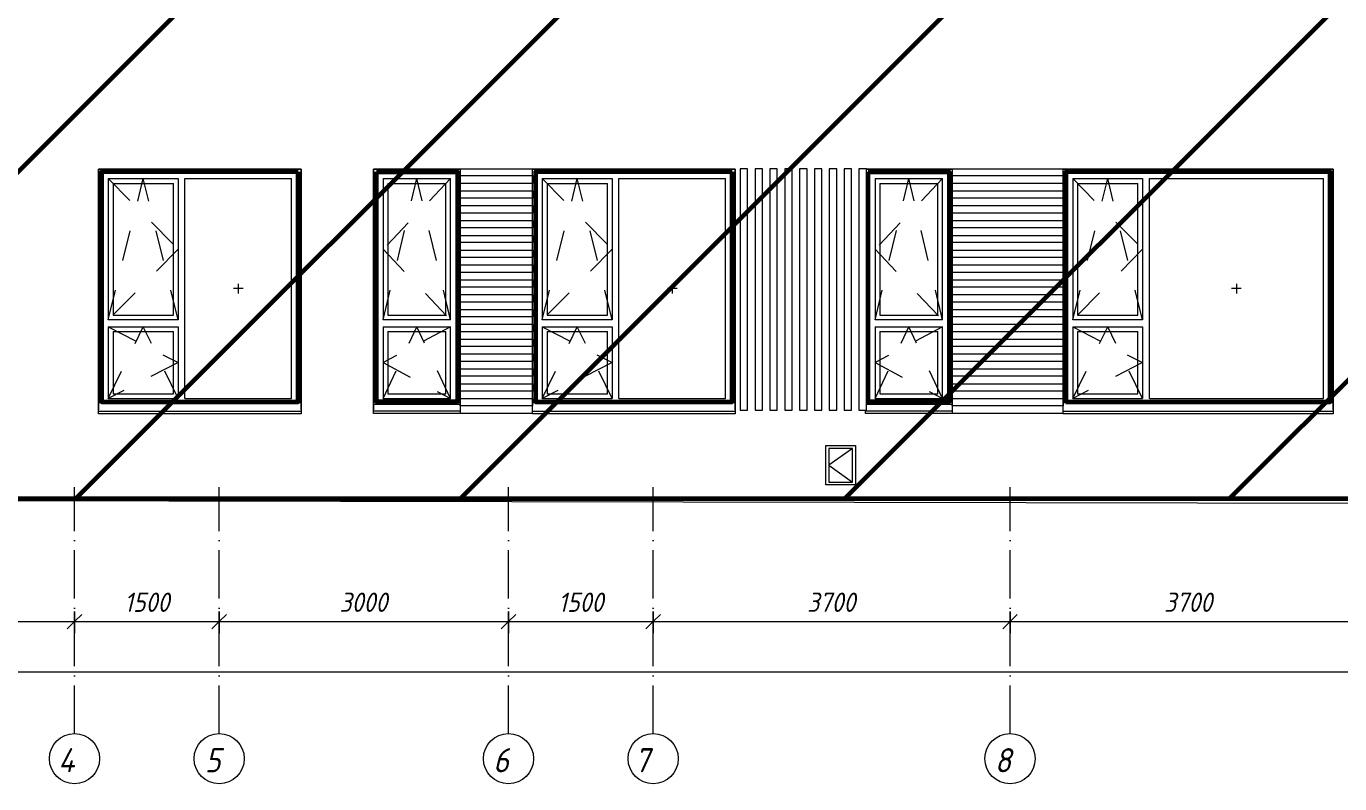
# Model space of a CAD drawing. Header units: millimetres. Extents: x 3914 to 443608, y -156176 to 78197.
# Drawn here: x 51204 to 64822, y -3074 to 4780 of the extents above; entities that cross this region are included whole.
import ezdxf

# ---------------------------------------------------------------- set-up
doc = ezdxf.new("R2010")
doc.units = ezdxf.units.MM
doc.linetypes.add('50_200_ШТРИХ_1Т_ш5_п1_п1_', pattern=[700, 500, -100, 0, -100])
doc.linetypes.add('Штрих', pattern=[635, 317.5, -317.5])
for name, color, linetype, lineweight in [('0) клиннинг', 90, 'Continuous', 60), ('1) Откосы', 102, 'Continuous', 60), ('A-ANNO-DIMS', 7, 'Continuous', 9), ('A-DETL-THIN', 7, 'Continuous', 9), ('A-GLAZ', 7, 'Continuous', 9), ('A-GLAZ-1', 7, 'Continuous', 5), ('A-GLAZ-2', 7, 'Штрих', 5), ('A-WALL', 7, 'Continuous', 5), ('I-WALL', 7, 'Continuous', 5), ('Оси', 7, 'Continuous', 9), ('Оси-1', 7, '50_200_ШТРИХ_1Т_ш5_п1_п1_', 9)]:
    doc.layers.add(name, color=color, linetype=linetype, lineweight=lineweight)
doc.styles.add('ISOCPEUR_I_2', font='isocpeui.ttf', dxfattribs={"width": 0.9, "height": 250})
doc.styles.add('ISOCPEUR_I_3', font='isocpeui.ttf', dxfattribs={"width": 0.9, "height": 200})

msp = doc.modelspace()

# ---------------------------------------------------------------- hatches: boundary and pattern name
at = {"layer": '0) клиннинг'}
h = msp.add_hatch(dxfattribs=at)
h.set_pattern_fill('ANSI31', color=256, scale=888)
h.paths.add_polyline_path([(164523.7, 13930), (38834, 13930), (38834, -116.1), (164523.7, -116.1)])

# ---------------------------------------------------------------- linework, layer by layer
msp.add_lwpolyline([(38834, -116.1), (164523.7, -116.1), (164523.7, 13930), (38834, 13930)], close=True, dxfattribs=at)
at = {"layer": '1) Откосы'}
for points in [[(54023.7, 3270), (51983.7, 3270), (51983.7, 885), (54023.7, 885)], [(54833.7, 3270), (55673.7, 3270), (55673.7, 885), (54833.7, 885)], [(58523.7, 3270), (56483.7, 3270), (56483.7, 885), (58523.7, 885)], [(59933.7, 3270), (60773.7, 3270), (60773.7, 885), (59933.7, 885)], [(61983.7, 885), (64723.7, 885), (64723.7, 3270), (61983.7, 3270)]]:
    msp.add_lwpolyline(points, close=True, dxfattribs=at)
at = {"layer": 'A-ANNO-DIMS'}
for p, q in [((51703.7, -1287), (51703.7, -1513.1)), ((51703.7, -1393.1), (51703.7, -1287)), ((51703.7, -1287), (51703.7, -1513.1)), ((51703.7, -1393.1), (51703.7, -1287)), ((53203.7, -1287), (53203.7, -1513.1)), ((53203.7, -1393.1), (53203.7, -1287)), ((53203.7, -1287), (53203.7, -1513.1)), ((53203.7, -1393.1), (53203.7, -1287)), ((56203.7, -1287), (56203.7, -1513.1)), ((56203.7, -1393.1), (56203.7, -1287)), ((56203.7, -1287), (56203.7, -1513.1)), ((56203.7, -1393.1), (56203.7, -1287)), ((57703.7, -1287), (57703.7, -1513.1)), ((57703.7, -1393.1), (57703.7, -1287)), ((57703.7, -1287), (57703.7, -1513.1)), ((57703.7, -1393.1), (57703.7, -1287)), ((61403.7, -1287), (61403.7, -1513.1)), ((61403.7, -1393.1), (61403.7, -1287)), ((61403.7, -1287), (61403.7, -1513.1)), ((61403.7, -1393.1), (61403.7, -1287)), ((47203.7, -1393.1), (51703.7, -1393.1)), ((51703.7, -1393.1), (53203.7, -1393.1)), ((53203.7, -1393.1), (56203.7, -1393.1)), ((56203.7, -1393.1), (57703.7, -1393.1)), ((57703.7, -1393.1), (61403.7, -1393.1)), ((61403.7, -1393.1), (65103.7, -1393.1)), ((39183.7, -1912.7), (164323.7, -1912.7))]:
    msp.add_line(p, q, dxfattribs=at)
at = {"layer": 'A-ANNO-DIMS', "lineweight": 20}
for p, q in [((51703.7, -1393.1), (51778.7, -1318.1)), ((51703.7, -1393.1), (51778.7, -1318.1)), ((53203.7, -1393.1), (53278.7, -1318.1)), ((53203.7, -1393.1), (53278.7, -1318.1)), ((56203.7, -1393.1), (56278.7, -1318.1)), ((56203.7, -1393.1), (56278.7, -1318.1)), ((57703.7, -1393.1), (57778.7, -1318.1)), ((57703.7, -1393.1), (57778.7, -1318.1)), ((61403.7, -1393.1), (61478.7, -1318.1)), ((61403.7, -1393.1), (61478.7, -1318.1)), ((51703.7, -1393.1), (51628.7, -1468.1)), ((51703.7, -1393.1), (51628.7, -1468.1)), ((53203.7, -1393.1), (53128.7, -1468.1)), ((53203.7, -1393.1), (53128.7, -1468.1)), ((56203.7, -1393.1), (56128.7, -1468.1)), ((56203.7, -1393.1), (56128.7, -1468.1)), ((57703.7, -1393.1), (57628.7, -1468.1)), ((57703.7, -1393.1), (57628.7, -1468.1)), ((61403.7, -1393.1), (61328.7, -1468.1)), ((61403.7, -1393.1), (61328.7, -1468.1))]:
    msp.add_line(p, q, dxfattribs=at)
at = {"layer": 'A-DETL-THIN'}
msp.add_line((115068.1, -265.1), (35943.7, -110.4), dxfattribs=at)
at = {"layer": 'A-GLAZ'}
for p, q in [((59493.7, 23.8), (59493.7, 431.8)), ((59493.7, 431.8), (59801.7, 431.8)), ((59801.7, 431.8), (59801.7, 23.8)), ((59771.7, 401.8), (59523.7, 227.8)), ((59523.7, 401.8), (59523.7, 53.8)), ((59771.7, 401.8), (59523.7, 401.8)), ((59771.7, 53.8), (59771.7, 401.8)), ((59523.7, 227.8), (59771.7, 53.8)), ((59801.7, 23.8), (59493.7, 23.8)), ((59523.7, 53.8), (59771.7, 53.8))]:
    msp.add_line(p, q, dxfattribs=at)
at = {"layer": 'A-GLAZ-1'}
for p, q in [((51953.7, 3300), (51953.7, 802.5)), ((54053.7, 3300), (51953.7, 3300)), ((51983.7, 885), (51983.7, 3270)), ((51983.7, 3270), (54023.7, 3270)), ((54023.7, 3270), (54023.7, 885)), ((54053.7, 802.5), (54053.7, 3300)), ((54803.7, 3300), (54803.7, 802.5)), ((55703.7, 3300), (54803.7, 3300)), ((54833.7, 885), (54833.7, 3270)), ((54833.7, 3270), (55673.7, 3270)), ((55673.7, 3270), (55673.7, 885)), ((58553.7, 3300), (56453.7, 3300)), ((56483.7, 885), (56483.7, 3270)), ((56483.7, 3270), (58523.7, 3270)), ((58523.7, 3270), (58523.7, 885)), ((58553.7, 802.5), (58553.7, 3300)), ((60803.7, 3300), (59914.7, 3300)), ((59933.7, 885), (59933.7, 3270)), ((59933.7, 3270), (60773.7, 3270)), ((60773.7, 3270), (60773.7, 885)), ((64753.7, 3300), (61953.7, 3300)), ((61983.7, 885), (61983.7, 3270)), ((61983.7, 3270), (64723.7, 3270)), ((64723.7, 3270), (64723.7, 885)), ((64753.7, 802.5), (64753.7, 3300)), ((52053.7, 3200), (52053.7, 1735)), ((52053.7, 3200), (52778.7, 3200)), ((52103.7, 3150), (52103.7, 1785)), ((52103.7, 3150), (52728.7, 3150)), ((52728.7, 1785), (52728.7, 3150)), ((52778.7, 3200), (52778.7, 1735)), ((52848.7, 920), (52848.7, 3200)), ((52848.7, 3200), (53953.7, 3200)), ((53953.7, 920), (53953.7, 3200)), ((54903.7, 3200), (54903.7, 1735)), ((54903.7, 3200), (55603.7, 3200)), ((54953.7, 3150), (54953.7, 1785)), ((54953.7, 3150), (55553.7, 3150)), ((55553.7, 1785), (55553.7, 3150)), ((55603.7, 1735), (55603.7, 3200)), ((55703.7, 3151.1), (55703.7, 3231)), ((56453.7, 3231), (56453.7, 3151.1)), ((56553.7, 3200), (56553.7, 1735)), ((56553.7, 3200), (57278.7, 3200)), ((56603.7, 3150), (56603.7, 1785)), ((56603.7, 3150), (57228.7, 3150)), ((57228.7, 1785), (57228.7, 3150)), ((57278.7, 3200), (57278.7, 1735)), ((57348.7, 920), (57348.7, 3200)), ((57348.7, 3200), (58453.7, 3200)), ((58453.7, 920), (58453.7, 3200)), ((60003.7, 3200), (60003.7, 1735)), ((60003.7, 3200), (60703.7, 3200)), ((60053.7, 3150), (60053.7, 1785)), ((60053.7, 3150), (60653.7, 3150)), ((60653.7, 1785), (60653.7, 3150)), ((60703.7, 1735), (60703.7, 3200)), ((60803.7, 3151.1), (60803.7, 3231)), ((61953.7, 3231), (61953.7, 3151.1)), ((62053.7, 3200), (62053.7, 1735)), ((62053.7, 3200), (62778.7, 3200)), ((62103.7, 3150), (62103.7, 1785)), ((62103.7, 3150), (62728.7, 3150)), ((62728.7, 1785), (62728.7, 3150)), ((62778.7, 3200), (62778.7, 1735)), ((62848.7, 920), (62848.7, 3200)), ((62848.7, 3200), (64653.7, 3200)), ((64653.7, 920), (64653.7, 3200)), ((55703.7, 2997.1), (55703.7, 3074.1)), ((56453.7, 3074.1), (56453.7, 2997.1)), ((60803.7, 2997.1), (60803.7, 3074.1)), ((61953.7, 3074.1), (61953.7, 2997.1)), ((55703.7, 2843.1), (55703.7, 2920.1)), ((56453.7, 2920.1), (56453.7, 2843.1)), ((60803.7, 2843.1), (60803.7, 2920.1)), ((61953.7, 2920.1), (61953.7, 2843.1)), ((55703.7, 2689.1), (55703.7, 2766.1)), ((56453.7, 2766.1), (56453.7, 2689.1)), ((60803.7, 2689.1), (60803.7, 2766.1)), ((61953.7, 2766.1), (61953.7, 2689.1)), ((55703.7, 2537.1), (55703.7, 2612.1)), ((56453.7, 2612.1), (56453.7, 2537.1)), ((60803.7, 2537.1), (60803.7, 2612.1)), ((61953.7, 2612.1), (61953.7, 2537.1)), ((55703.7, 2383.1), (55703.7, 2460.1)), ((56453.7, 2460.1), (56453.7, 2383.1)), ((60803.7, 2383.1), (60803.7, 2460.1)), ((61953.7, 2460.1), (61953.7, 2383.1)), ((55703.7, 2228.5), (55703.7, 2306.1)), ((56453.7, 2306.1), (56453.7, 2228.5)), ((60803.7, 2228.5), (60803.7, 2306.1)), ((61953.7, 2306.1), (61953.7, 2228.5)), ((53451.2, 2060), (53351.2, 2060)), ((53401.2, 2110), (53401.2, 2010)), ((55703.7, 2075.1), (55703.7, 2151.5)), ((56453.7, 2151.5), (56453.7, 2075.1)), ((57951.2, 2060), (57851.2, 2060)), ((57901.2, 2110), (57901.2, 2010)), ((60803.7, 2075.1), (60803.7, 2151.5)), ((61953.7, 2151.5), (61953.7, 2075.1)), ((63801.2, 2060), (63701.2, 2060)), ((63751.2, 2110), (63751.2, 2010)), ((55703.7, 1920.9), (55703.7, 1998.1)), ((56453.7, 1998.1), (56453.7, 1920.9)), ((60803.7, 1920.9), (60803.7, 1998.1)), ((61953.7, 1998.1), (61953.7, 1920.9)), ((52103.7, 1785), (52728.7, 1785)), ((54953.7, 1785), (55553.7, 1785)), ((55703.7, 1766.9), (55703.7, 1843.9)), ((56453.7, 1843.9), (56453.7, 1766.9)), ((56603.7, 1785), (57228.7, 1785)), ((60053.7, 1785), (60653.7, 1785)), ((60803.7, 1766.9), (60803.7, 1843.9)), ((61953.7, 1843.9), (61953.7, 1766.9)), ((62103.7, 1785), (62728.7, 1785)), ((52778.7, 1735), (52053.7, 1735)), ((52053.7, 1665), (52053.7, 920)), ((52053.7, 1665), (52778.7, 1665)), ((52778.7, 1665), (52778.7, 920)), ((55603.7, 1735), (54903.7, 1735)), ((54903.7, 1665), (54903.7, 920)), ((54903.7, 1665), (55603.7, 1665)), ((55603.7, 920), (55603.7, 1665)), ((55703.7, 1612.8), (55703.7, 1689.9)), ((56453.7, 1689.9), (56453.7, 1612.8)), ((57278.7, 1735), (56553.7, 1735)), ((56553.7, 1665), (56553.7, 920)), ((56553.7, 1665), (57278.7, 1665)), ((57278.7, 1665), (57278.7, 920)), ((60703.7, 1735), (60003.7, 1735)), ((60003.7, 1665), (60003.7, 920)), ((60003.7, 1665), (60703.7, 1665)), ((60703.7, 920), (60703.7, 1665)), ((60803.7, 1612.8), (60803.7, 1689.9)), ((61953.7, 1689.9), (61953.7, 1612.8)), ((62778.7, 1735), (62053.7, 1735)), ((62053.7, 1665), (62053.7, 920)), ((62053.7, 1665), (62778.7, 1665)), ((62778.7, 1665), (62778.7, 920)), ((52103.7, 1615), (52103.7, 970)), ((52103.7, 1615), (52728.7, 1615)), ((52728.7, 970), (52728.7, 1615)), ((54953.7, 1615), (54953.7, 970)), ((54953.7, 1615), (55553.7, 1615)), ((55553.7, 970), (55553.7, 1615)), ((55703.7, 1459), (55703.7, 1535.8)), ((56453.7, 1535.8), (56453.7, 1459)), ((56603.7, 1615), (56603.7, 970)), ((56603.7, 1615), (57228.7, 1615)), ((57228.7, 970), (57228.7, 1615)), ((60053.7, 1615), (60053.7, 970)), ((60053.7, 1615), (60653.7, 1615)), ((60653.7, 970), (60653.7, 1615)), ((60803.7, 1459), (60803.7, 1535.8)), ((61953.7, 1535.8), (61953.7, 1459)), ((62103.7, 1615), (62103.7, 970)), ((62103.7, 1615), (62728.7, 1615)), ((62728.7, 970), (62728.7, 1615)), ((55703.7, 1305.5), (55703.7, 1382)), ((56453.7, 1382), (56453.7, 1305.5)), ((60803.7, 1305.5), (60803.7, 1382)), ((61953.7, 1382), (61953.7, 1305.5)), ((55703.7, 1151), (55703.7, 1228.5)), ((56453.7, 1228.5), (56453.7, 1151)), ((60803.7, 1151), (60803.7, 1228.5)), ((61953.7, 1228.5), (61953.7, 1151)), ((52103.7, 970), (52728.7, 970)), ((54953.7, 970), (55553.7, 970)), ((55703.7, 997.1), (55703.7, 1074)), ((56453.7, 1074), (56453.7, 997.1)), ((56603.7, 970), (57228.7, 970)), ((60053.7, 970), (60653.7, 970)), ((60803.7, 997.1), (60803.7, 1074)), ((61953.7, 1074), (61953.7, 997.1)), ((62103.7, 970), (62728.7, 970)), ((54053.7, 885), (51953.7, 885)), ((54053.7, 875), (51953.7, 875)), ((52053.7, 920), (52778.7, 920)), ((52848.7, 920), (53953.7, 920)), ((55703.7, 885), (54803.7, 885)), ((55703.7, 860), (54803.7, 860)), ((54903.7, 920), (55603.7, 920)), ((55703.7, 844.4), (55703.7, 920.1)), ((56453.7, 920.1), (56453.7, 844.4)), ((58553.7, 885), (56453.7, 885)), ((58553.7, 875), (56453.7, 875)), ((56553.7, 920), (57278.7, 920)), ((57348.7, 920), (58453.7, 920)), ((60803.7, 885), (59914.7, 885)), ((60803.7, 860), (59914.7, 860)), ((60003.7, 920), (60703.7, 920)), ((60803.7, 844.4), (60803.7, 920.1)), ((61953.7, 920.1), (61953.7, 844.4)), ((64753.7, 885), (61953.7, 885)), ((64753.7, 875), (61953.7, 875)), ((62053.7, 920), (62778.7, 920)), ((62848.7, 920), (64653.7, 920)), ((51953.7, 788), (51953.7, 802.5)), ((51953.7, 763), (51953.7, 788)), ((51953.7, 788), (54053.7, 788)), ((54053.7, 763), (51953.7, 763)), ((54053.7, 802.5), (54053.7, 788)), ((54053.7, 788), (54053.7, 763)), ((54803.7, 791), (54803.7, 802.5)), ((54803.7, 766), (54803.7, 791)), ((54803.7, 791), (55703.7, 791)), ((55703.7, 766), (54803.7, 766)), ((55703.7, 795.6), (55703.7, 791)), ((55703.7, 791), (55703.7, 766)), ((56453.7, 788), (56453.7, 793.8)), ((56453.7, 763), (56453.7, 788)), ((56453.7, 788), (58553.7, 788)), ((58553.7, 763), (56453.7, 763)), ((58553.7, 802.5), (58553.7, 788)), ((58553.7, 788), (58553.7, 763)), ((59903.7, 791), (59903.7, 800)), ((59903.7, 766), (59903.7, 791)), ((59903.7, 791), (60803.7, 791)), ((60803.7, 766), (59903.7, 766)), ((60803.7, 795.6), (60803.7, 791)), ((60803.7, 791), (60803.7, 766)), ((61953.7, 788), (61953.7, 793.8)), ((61953.7, 763), (61953.7, 788)), ((61953.7, 788), (64753.7, 788)), ((64753.7, 763), (61953.7, 763)), ((64753.7, 802.5), (64753.7, 788)), ((64753.7, 788), (64753.7, 763))]:
    msp.add_line(p, q, dxfattribs=at)
at = {"layer": 'A-GLAZ-2'}
for p, q in [((52053.7, 1735), (52416.2, 3200)), ((52053.7, 3200), (52778.7, 2467.5)), ((52778.7, 1735), (52416.2, 3200)), ((54903.7, 1735), (55253.7, 3200)), ((55603.7, 3200), (54903.7, 2467.5)), ((55603.7, 1735), (55253.7, 3200)), ((56553.7, 1735), (56916.2, 3200)), ((56553.7, 3200), (57278.7, 2467.5)), ((57278.7, 1735), (56916.2, 3200)), ((60003.7, 1735), (60353.7, 3200)), ((60703.7, 3200), (60003.7, 2467.5)), ((60703.7, 1735), (60353.7, 3200)), ((62053.7, 1735), (62416.2, 3200)), ((62053.7, 3200), (62778.7, 2467.5)), ((62778.7, 1735), (62416.2, 3200)), ((52778.7, 2467.5), (52053.7, 1735)), ((54903.7, 2467.5), (55603.7, 1735)), ((57278.7, 2467.5), (56553.7, 1735)), ((60003.7, 2467.5), (60703.7, 1735)), ((62778.7, 2467.5), (62053.7, 1735)), ((52053.7, 920), (52416.2, 1665)), ((52053.7, 1665), (52778.7, 1292.5)), ((52778.7, 920), (52416.2, 1665)), ((54903.7, 920), (55253.7, 1665)), ((55603.7, 1665), (54903.7, 1292.5)), ((55603.7, 920), (55253.7, 1665)), ((56553.7, 920), (56916.2, 1665)), ((56553.7, 1665), (57278.7, 1292.5)), ((57278.7, 920), (56916.2, 1665)), ((60003.7, 920), (60353.7, 1665)), ((60703.7, 1665), (60003.7, 1292.5)), ((60703.7, 920), (60353.7, 1665)), ((62053.7, 920), (62416.2, 1665)), ((62053.7, 1665), (62778.7, 1292.5)), ((62778.7, 920), (62416.2, 1665)), ((52778.7, 1292.5), (52053.7, 920)), ((54903.7, 1292.5), (55603.7, 920)), ((57278.7, 1292.5), (56553.7, 920)), ((60003.7, 1292.5), (60703.7, 920)), ((62778.7, 1292.5), (62053.7, 920))]:
    msp.add_line(p, q, dxfattribs=at)
at = {"layer": 'A-WALL'}
for p, q in [((51953.7, 3300), (54053.7, 3300)), ((51953.7, 802.5), (51953.7, 3300)), ((54053.7, 3300), (54053.7, 802.5)), ((54803.7, 802.5), (54803.7, 3300)), ((54803.7, 3300), (55703.7, 3300)), ((56453.7, 3300), (58553.7, 3300)), ((58553.7, 3300), (58553.7, 802.5)), ((59914.7, 3300), (60803.7, 3300)), ((61953.7, 3300), (64753.7, 3300)), ((64753.7, 3300), (64753.7, 802.5)), ((55703.7, 3231), (55703.7, 3151.1)), ((56453.7, 3151.1), (56453.7, 3231)), ((60803.7, 3231), (60803.7, 3151.1)), ((61953.7, 3151.1), (61953.7, 3231)), ((55703.7, 3074.1), (55703.7, 2997.1)), ((56453.7, 2997.1), (56453.7, 3074.1)), ((60803.7, 3074.1), (60803.7, 2997.1)), ((61953.7, 2997.1), (61953.7, 3074.1)), ((55703.7, 2920.1), (55703.7, 2843.1)), ((56453.7, 2843.1), (56453.7, 2920.1)), ((60803.7, 2920.1), (60803.7, 2843.1)), ((61953.7, 2843.1), (61953.7, 2920.1)), ((55703.7, 2766.1), (55703.7, 2689.1)), ((56453.7, 2689.1), (56453.7, 2766.1)), ((60803.7, 2766.1), (60803.7, 2689.1)), ((61953.7, 2689.1), (61953.7, 2766.1)), ((55703.7, 2612.1), (55703.7, 2537.1)), ((56453.7, 2537.1), (56453.7, 2612.1)), ((60803.7, 2612.1), (60803.7, 2537.1)), ((61953.7, 2537.1), (61953.7, 2612.1)), ((55703.7, 2460.1), (55703.7, 2383.1)), ((56453.7, 2383.1), (56453.7, 2460.1)), ((60803.7, 2460.1), (60803.7, 2383.1)), ((61953.7, 2383.1), (61953.7, 2460.1)), ((55703.7, 2306.1), (55703.7, 2228.5)), ((56453.7, 2228.5), (56453.7, 2306.1)), ((60803.7, 2306.1), (60803.7, 2228.5)), ((61953.7, 2228.5), (61953.7, 2306.1)), ((55703.7, 2151.5), (55703.7, 2075.1)), ((56453.7, 2075.1), (56453.7, 2151.5)), ((60803.7, 2151.5), (60803.7, 2075.1)), ((61953.7, 2075.1), (61953.7, 2151.5)), ((55703.7, 1998.1), (55703.7, 1920.9)), ((56453.7, 1920.9), (56453.7, 1998.1)), ((60803.7, 1998.1), (60803.7, 1920.9)), ((61953.7, 1920.9), (61953.7, 1998.1)), ((55703.7, 1843.9), (55703.7, 1766.9)), ((56453.7, 1766.9), (56453.7, 1843.9)), ((60803.7, 1843.9), (60803.7, 1766.9)), ((61953.7, 1766.9), (61953.7, 1843.9)), ((55703.7, 1689.9), (55703.7, 1612.8)), ((56453.7, 1612.8), (56453.7, 1689.9)), ((60803.7, 1689.9), (60803.7, 1612.8)), ((61953.7, 1612.8), (61953.7, 1689.9)), ((55703.7, 1535.8), (55703.7, 1459)), ((56453.7, 1459), (56453.7, 1535.8)), ((60803.7, 1535.8), (60803.7, 1459)), ((61953.7, 1459), (61953.7, 1535.8)), ((55703.7, 1382), (55703.7, 1305.5)), ((56453.7, 1305.5), (56453.7, 1382)), ((60803.7, 1382), (60803.7, 1305.5)), ((61953.7, 1305.5), (61953.7, 1382)), ((55703.7, 1228.5), (55703.7, 1151)), ((56453.7, 1151), (56453.7, 1228.5)), ((60803.7, 1228.5), (60803.7, 1151)), ((61953.7, 1151), (61953.7, 1228.5)), ((55703.7, 1074), (55703.7, 997.1)), ((56453.7, 997.1), (56453.7, 1074)), ((60803.7, 1074), (60803.7, 997.1)), ((61953.7, 997.1), (61953.7, 1074)), ((55703.7, 920.1), (55703.7, 844.4)), ((56453.7, 844.4), (56453.7, 920.1)), ((60803.7, 920.1), (60803.7, 844.4)), ((61953.7, 844.4), (61953.7, 920.1))]:
    msp.add_line(p, q, dxfattribs=at)
at = {"layer": 'I-WALL'}
for p, q in [((56453.7, 3300), (55703.7, 3300)), ((55703.7, 3300), (55703.7, 3231)), ((56453.7, 3231), (56453.7, 3300)), ((58682.7, 3301), (58605.7, 3301)), ((58605.7, 3301), (58605.7, 800)), ((58682.7, 800), (58682.7, 3301)), ((58836.7, 3301), (58759.7, 3301)), ((58759.7, 3301), (58759.7, 800)), ((58836.7, 800), (58836.7, 3301)), ((58990.7, 3301), (58913.7, 3301)), ((58913.7, 3301), (58913.7, 800)), ((58990.7, 800), (58990.7, 3301)), ((59144.7, 3301), (59067.7, 3301)), ((59067.7, 3301), (59067.7, 800)), ((59144.7, 800), (59144.7, 3301)), ((59298.7, 3301), (59221.7, 3301)), ((59221.7, 3301), (59221.7, 800)), ((59298.7, 800), (59298.7, 3301)), ((59452.7, 3301), (59375.7, 3301)), ((59375.7, 3301), (59375.7, 800)), ((59452.7, 800), (59452.7, 3301)), ((59606.7, 3301), (59529.7, 3301)), ((59529.7, 3301), (59529.7, 800)), ((59606.7, 800), (59606.7, 3301)), ((59760.7, 3301), (59683.7, 3301)), ((59683.7, 3301), (59683.7, 800)), ((59760.7, 800), (59760.7, 3301)), ((59914.7, 3301), (59837.7, 3301)), ((59837.7, 3301), (59837.7, 800)), ((59914.7, 800), (59914.7, 3301)), ((61953.7, 3300), (60803.7, 3300)), ((60803.7, 3300), (60803.7, 3231)), ((61953.7, 3231), (61953.7, 3300)), ((55703.7, 3231), (56453.7, 3231)), ((56453.7, 3151.1), (55703.7, 3151.1)), ((55703.7, 3151.1), (55703.7, 3074.1)), ((56453.7, 3074.1), (56453.7, 3151.1)), ((60803.7, 3231), (61953.7, 3231)), ((61953.7, 3151.1), (60803.7, 3151.1)), ((60803.7, 3151.1), (60803.7, 3074.1)), ((61953.7, 3074.1), (61953.7, 3151.1)), ((55703.7, 3074.1), (56453.7, 3074.1)), ((56453.7, 2997.1), (55703.7, 2997.1)), ((55703.7, 2997.1), (55703.7, 2920.1)), ((56453.7, 2920.1), (56453.7, 2997.1)), ((60803.7, 3074.1), (61953.7, 3074.1)), ((61953.7, 2997.1), (60803.7, 2997.1)), ((60803.7, 2997.1), (60803.7, 2920.1)), ((61953.7, 2920.1), (61953.7, 2997.1)), ((55703.7, 2920.1), (56453.7, 2920.1)), ((60803.7, 2920.1), (61953.7, 2920.1)), ((56453.7, 2843.1), (55703.7, 2843.1)), ((55703.7, 2843.1), (55703.7, 2766.1)), ((55703.7, 2766.1), (56453.7, 2766.1)), ((56453.7, 2766.1), (56453.7, 2843.1)), ((61953.7, 2843.1), (60803.7, 2843.1)), ((60803.7, 2843.1), (60803.7, 2766.1)), ((60803.7, 2766.1), (61953.7, 2766.1)), ((61953.7, 2766.1), (61953.7, 2843.1)), ((56453.7, 2689.1), (55703.7, 2689.1)), ((55703.7, 2689.1), (55703.7, 2612.1)), ((55703.7, 2612.1), (56453.7, 2612.1)), ((56453.7, 2612.1), (56453.7, 2689.1)), ((61953.7, 2689.1), (60803.7, 2689.1)), ((60803.7, 2689.1), (60803.7, 2612.1)), ((60803.7, 2612.1), (61953.7, 2612.1)), ((61953.7, 2612.1), (61953.7, 2689.1)), ((56453.7, 2537.1), (55703.7, 2537.1)), ((55703.7, 2537.1), (55703.7, 2460.1)), ((55703.7, 2460.1), (56453.7, 2460.1)), ((56453.7, 2460.1), (56453.7, 2537.1)), ((61953.7, 2537.1), (60803.7, 2537.1)), ((60803.7, 2537.1), (60803.7, 2460.1)), ((60803.7, 2460.1), (61953.7, 2460.1)), ((61953.7, 2460.1), (61953.7, 2537.1)), ((56453.7, 2383.1), (55703.7, 2383.1)), ((55703.7, 2383.1), (55703.7, 2306.1)), ((56453.7, 2306.1), (56453.7, 2383.1)), ((61953.7, 2383.1), (60803.7, 2383.1)), ((60803.7, 2383.1), (60803.7, 2306.1)), ((61953.7, 2306.1), (61953.7, 2383.1)), ((55703.7, 2306.1), (56453.7, 2306.1)), ((56453.7, 2228.5), (55703.7, 2228.5)), ((55703.7, 2228.5), (55703.7, 2151.5)), ((56453.7, 2151.5), (56453.7, 2228.5)), ((60803.7, 2306.1), (61953.7, 2306.1)), ((61953.7, 2228.5), (60803.7, 2228.5)), ((60803.7, 2228.5), (60803.7, 2151.5)), ((61953.7, 2151.5), (61953.7, 2228.5)), ((55703.7, 2151.5), (56453.7, 2151.5)), ((56453.7, 2075.1), (55703.7, 2075.1)), ((55703.7, 2075.1), (55703.7, 1998.1)), ((56453.7, 1998.1), (56453.7, 2075.1)), ((60803.7, 2151.5), (61953.7, 2151.5)), ((61953.7, 2075.1), (60803.7, 2075.1)), ((60803.7, 2075.1), (60803.7, 1998.1)), ((61953.7, 1998.1), (61953.7, 2075.1)), ((55703.7, 1998.1), (56453.7, 1998.1)), ((56453.7, 1920.9), (55703.7, 1920.9)), ((55703.7, 1920.9), (55703.7, 1843.9)), ((56453.7, 1843.9), (56453.7, 1920.9)), ((60803.7, 1998.1), (61953.7, 1998.1)), ((61953.7, 1920.9), (60803.7, 1920.9)), ((60803.7, 1920.9), (60803.7, 1843.9)), ((61953.7, 1843.9), (61953.7, 1920.9)), ((55703.7, 1843.9), (56453.7, 1843.9)), ((60803.7, 1843.9), (61953.7, 1843.9)), ((56453.7, 1766.9), (55703.7, 1766.9)), ((55703.7, 1766.9), (55703.7, 1689.9)), ((55703.7, 1689.9), (56453.7, 1689.9)), ((56453.7, 1689.9), (56453.7, 1766.9)), ((61953.7, 1766.9), (60803.7, 1766.9)), ((60803.7, 1766.9), (60803.7, 1689.9)), ((60803.7, 1689.9), (61953.7, 1689.9)), ((61953.7, 1689.9), (61953.7, 1766.9)), ((56453.7, 1612.8), (55703.7, 1612.8)), ((55703.7, 1612.8), (55703.7, 1535.8)), ((55703.7, 1535.8), (56453.7, 1535.8)), ((56453.7, 1535.8), (56453.7, 1612.8)), ((61953.7, 1612.8), (60803.7, 1612.8)), ((60803.7, 1612.8), (60803.7, 1535.8)), ((60803.7, 1535.8), (61953.7, 1535.8)), ((61953.7, 1535.8), (61953.7, 1612.8)), ((56453.7, 1459), (55703.7, 1459)), ((55703.7, 1459), (55703.7, 1382)), ((55703.7, 1382), (56453.7, 1382)), ((56453.7, 1382), (56453.7, 1459)), ((61953.7, 1459), (60803.7, 1459)), ((60803.7, 1459), (60803.7, 1382)), ((60803.7, 1382), (61953.7, 1382)), ((61953.7, 1382), (61953.7, 1459)), ((56453.7, 1305.5), (55703.7, 1305.5)), ((55703.7, 1305.5), (55703.7, 1228.5)), ((55703.7, 1228.5), (56453.7, 1228.5)), ((56453.7, 1228.5), (56453.7, 1305.5)), ((61953.7, 1305.5), (60803.7, 1305.5)), ((60803.7, 1305.5), (60803.7, 1228.5)), ((60803.7, 1228.5), (61953.7, 1228.5)), ((61953.7, 1228.5), (61953.7, 1305.5)), ((56453.7, 1151), (55703.7, 1151)), ((55703.7, 1151), (55703.7, 1074)), ((56453.7, 1074), (56453.7, 1151)), ((61953.7, 1151), (60803.7, 1151)), ((60803.7, 1151), (60803.7, 1074)), ((61953.7, 1074), (61953.7, 1151)), ((55703.7, 1074), (56453.7, 1074)), ((56453.7, 997.1), (55703.7, 997.1)), ((55703.7, 997.1), (55703.7, 920.1)), ((56453.7, 920.1), (56453.7, 997.1)), ((60803.7, 1074), (61953.7, 1074)), ((61953.7, 997.1), (60803.7, 997.1)), ((60803.7, 997.1), (60803.7, 920.1)), ((61953.7, 920.1), (61953.7, 997.1)), ((55703.7, 920.1), (56453.7, 920.1)), ((56453.7, 844.4), (55703.7, 844.4)), ((55703.7, 844.4), (55703.7, 795.6)), ((56453.7, 793.8), (56453.7, 844.4)), ((60803.7, 920.1), (61953.7, 920.1)), ((61953.7, 844.4), (60803.7, 844.4)), ((60803.7, 844.4), (60803.7, 795.6)), ((61953.7, 793.8), (61953.7, 844.4)), ((55703.7, 767.4), (56453.7, 767.4)), ((58605.7, 800), (58682.7, 800)), ((58759.7, 800), (58836.7, 800)), ((58913.7, 800), (58990.7, 800)), ((59067.7, 800), (59144.7, 800)), ((59221.7, 800), (59298.7, 800)), ((59375.7, 800), (59452.7, 800)), ((59529.7, 800), (59606.7, 800)), ((59683.7, 800), (59760.7, 800)), ((59837.7, 800), (59914.7, 800)), ((60803.7, 767.4), (61953.7, 767.4))]:
    msp.add_line(p, q, dxfattribs=at)
at = {"layer": 'Оси'}
for centre in [(51703.7, -2813.6), (53203.7, -2813.6), (56203.7, -2813.6), (57703.7, -2813.6), (61403.7, -2813.6)]:
    msp.add_circle(centre, 260, dxfattribs=at)
at = {"layer": 'Оси-1'}
for p, q in [((51703.7, -2553.6), (51703.7, 0)), ((53203.7, -2553.6), (53203.7, 0)), ((56203.7, -2553.6), (56203.7, 0)), ((57703.7, -2553.6), (57703.7, 0)), ((61403.7, -2553.6), (61403.7, 0))]:
    msp.add_line(p, q, dxfattribs=at)

# ---------------------------------------------------------------- texts
at = {"layer": 'Оси', "style": 'ISOCPEUR_I_2', "width": 0.9}
for s, p in [('4', (51534.1, -2954.8)), ('5', (53055.2, -2954.8)), ('6', (56044.8, -2954.8)), ('7', (57509.5, -2954.8)), ('8', (61245.2, -2954.8))]:
    msp.add_text(s, height=250, dxfattribs=at).set_placement(p)

# ---------------------------------------------------------------- next in the draw order: texts
at = {"layer": 'A-ANNO-DIMS', "char_height": 200, "attachment_point": 1, "line_spacing_factor": 1.149209, "style": 'ISOCPEUR_I_3', "bg_fill": 3, "box_fill_scale": 1.25, "bg_fill_color": 256, "bg_fill_true_color": 13158600, "bg_fill_transparency": 0}
for s, insert, width in [('1500', (52220, -1091.8), 560.814), ('3000', (54450.8, -1091.8), 606.782), ('1500', (56720, -1091.8), 560.814), ('3700', (59300.8, -1091.8), 606.782), ('3700', (63000.8, -1091.8), 606.782)]:
    msp.add_mtext(s, dxfattribs=dict(at, insert=insert, width=width))

doc.saveas('drawing.dxf')
